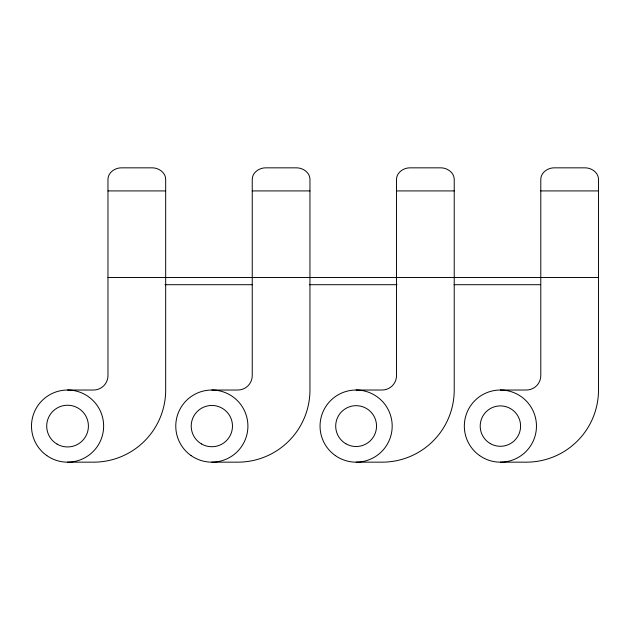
<?xml version="1.0" encoding="UTF-8"?>
<svg xmlns="http://www.w3.org/2000/svg" width="630" height="630" viewBox="0 0 630 630"><rect width="100%" height="100%" fill="white"/><g stroke="black" fill="none" stroke-linecap="round" stroke-linejoin="round"><path stroke-width="0.94" d="M107.966 190.921L165.674 190.921M252.244 190.921L309.952 190.921M396.514 190.921L454.222 190.921M540.792 190.921L598.5 190.921M107.966 277.491L540.501 277.491M540.792 277.491L598.5 277.491M164.981 284.705L252.472 284.705M309.488 284.705L396.979 284.705M453.994 284.705L540.501 284.705M67.567 390.025L93.539 390.025A14.427 14.427 0 0 0 107.966 375.598L107.966 179.385C107.998 172.392 115.203 167.651 121.708 167.84L151.932 167.84C158.437 167.651 165.643 172.392 165.674 179.385L165.674 390.025A72.135 72.135 0 0 1 93.539 462.16L67.567 462.16M211.845 390.025L237.809 390.025A14.427 14.427 0 0 0 252.244 375.598L252.244 179.385C252.268 172.392 259.481 167.651 265.978 167.84L296.21 167.84C302.715 167.651 309.921 172.392 309.952 179.385L309.952 390.025A72.135 72.135 0 0 1 237.809 462.16L211.845 462.16M356.115 390.025L382.087 390.025A14.427 14.427 0 0 0 396.514 375.598L396.514 179.385C396.546 172.392 403.751 167.651 410.256 167.84L440.488 167.84C446.985 167.651 454.198 172.392 454.222 179.385L454.222 390.025A72.135 72.135 0 0 1 382.087 462.16L356.115 462.16M500.393 390.025L526.365 390.025A14.427 14.427 0 0 0 540.792 375.598L540.792 179.385C540.823 172.392 548.029 167.651 554.534 167.84L584.758 167.84C591.263 167.651 598.469 172.392 598.5 179.385L598.5 390.025A72.135 72.135 0 0 1 526.365 462.16L500.393 462.16M46.801 455.584A36.067 36.067 0 0 0 103.493 429.329A36.067 36.067 0 0 0 52.416 393.364A36.067 36.067 0 0 0 46.801 455.584M191.079 455.584A36.067 36.067 0 0 0 247.763 429.329A36.067 36.067 0 0 0 196.686 393.364A36.067 36.067 0 0 0 191.079 455.584M335.349 455.584A36.067 36.067 0 0 0 392.041 429.329A36.067 36.067 0 0 0 340.964 393.364A36.067 36.067 0 0 0 335.349 455.584M490.298 443.583A20.199 20.199 0 0 0 520.593 426.093A20.199 20.199 0 0 0 490.298 408.602A20.199 20.199 0 0 0 490.298 443.583M479.627 455.584A36.067 36.067 0 0 0 536.319 429.329A36.067 36.067 0 0 0 485.242 393.364A36.067 36.067 0 0 0 479.627 455.584M345.909 443.772A20.412 20.412 0 0 0 376.535 426.093A20.412 20.412 0 0 0 345.909 408.413A20.412 20.412 0 0 0 345.909 443.772M57.141 444.15A20.845 20.845 0 0 0 88.413 426.093A20.845 20.845 0 0 0 57.141 408.035A20.845 20.845 0 0 0 57.141 444.15M201.529 443.961A20.633 20.633 0 0 0 232.478 426.093A20.633 20.633 0 0 0 201.529 408.224A20.633 20.633 0 0 0 201.529 443.961"/></g></svg>
